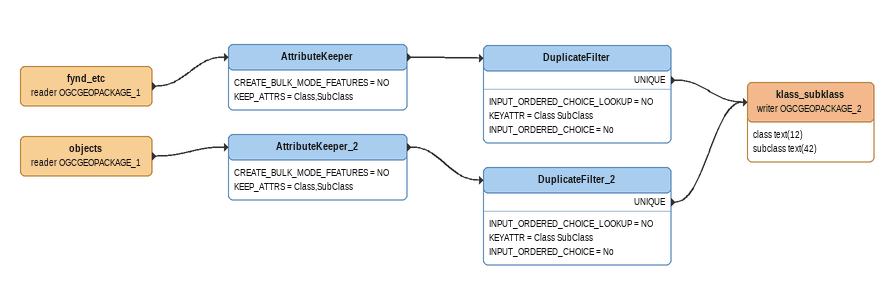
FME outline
fynd_etc (reader OGCGEOPACKAGE_1)
    -> AttributeKeeper
AttributeKeeper
    CREATE_BULK_MODE_FEATURES = NO
    KEEP_ATTRS = Class,SubClass
    -> DuplicateFilter
DuplicateFilter
    INPUT_ORDERED_CHOICE_LOOKUP = NO
    KEYATTR = Class SubClass
    INPUT_ORDERED_CHOICE = No
    UNIQUE -> klass_subklass (writer OGCGEOPACKAGE_2)
objects (reader OGCGEOPACKAGE_1)
    -> AttributeKeeper_2
AttributeKeeper_2
    CREATE_BULK_MODE_FEATURES = NO
    KEEP_ATTRS = Class,SubClass
    -> DuplicateFilter_2
DuplicateFilter_2
    INPUT_ORDERED_CHOICE_LOOKUP = NO
    KEYATTR = Class SubClass
    INPUT_ORDERED_CHOICE = No
    UNIQUE -> klass_subklass (writer OGCGEOPACKAGE_2)
klass_subklass (writer OGCGEOPACKAGE_2)
    attributes: class text(12), subclass text(42)
